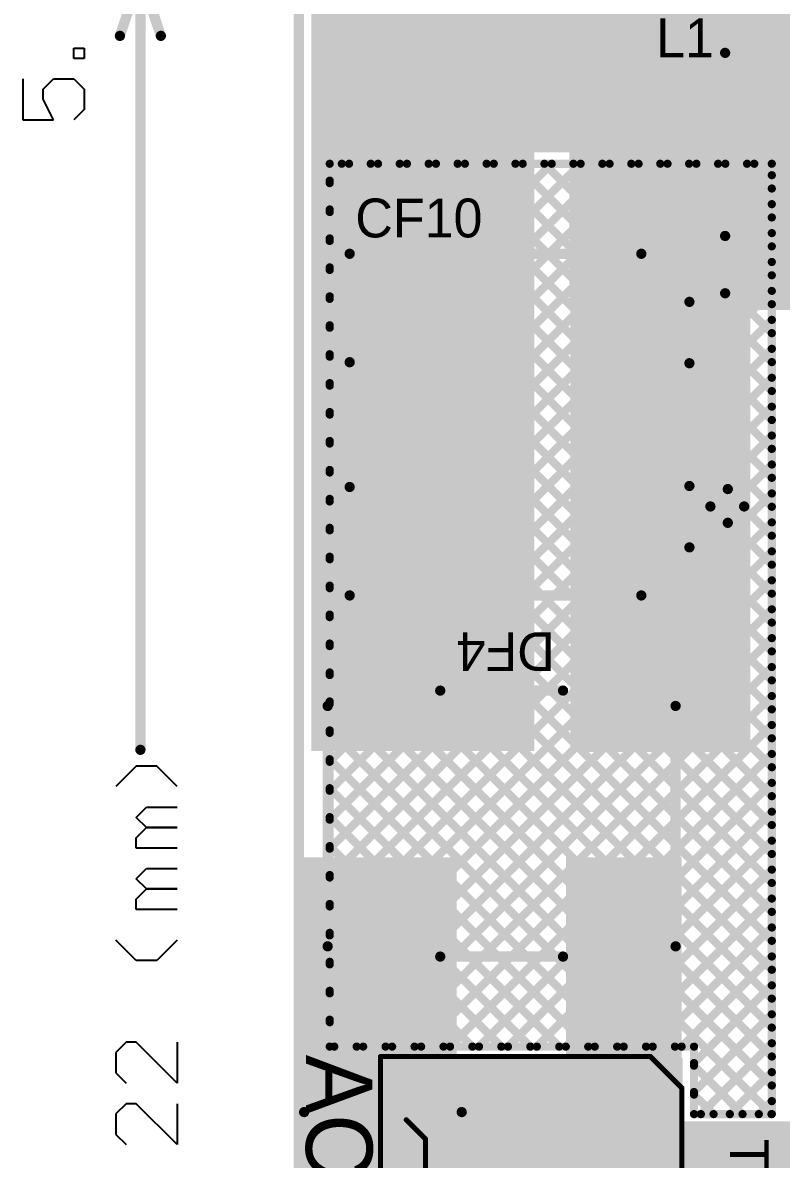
# Model space of a CAD drawing. Header units: millimetres. Extents: x 9.08 to 12.48, y 2.73 to 6.
# Drawn here: x 9.075 to 9.816, y 4.15 to 5.261 of the extents above; entities that cross this region are included whole.
import ezdxf

# ---------------------------------------------------------------- set-up
doc = ezdxf.new("R2010")
doc.units = ezdxf.units.MM
doc.header["$MEASUREMENT"] = 0
for name, color, linetype in [('BottomLayer', 5, 'Continuous'), ('BottomOverlay', 54, 'Continuous'), ('BottomPaste', 16, 'Continuous'), ('BottomSolder', 6, 'Continuous'), ('Mechanical1', 6, 'Continuous'), ('Mechanical13', 56, 'Continuous'), ('MultiLayer', 9, 'Continuous'), ('PadHoleLayer', 156, 'Continuous'), ('TopLayer', 1, 'Continuous'), ('TopOverlay', 2, 'Continuous'), ('TopPaste', 8, 'Continuous'), ('TopSolder', 216, 'Continuous'), ('ViaHoleLayer', 16, 'Continuous')]:
    doc.layers.add(name, color=color, linetype=linetype)

# ---------------------------------------------------------------- blocks, each defined once
blk = doc.blocks.new('RES_2512_B_2')
at = {"layer": 'BottomLayer'}
for points in [[(-0.1378, -0.0689), (-0.0748, -0.0689), (-0.1378, 0.0689), (-0.0748, 0.0689)], [(0.0748, -0.0689), (0.1378, -0.0689), (0.0748, 0.0689), (0.1378, 0.0689)]]:
    blk.add_solid(points, dxfattribs=at)
at = {"layer": 'BottomOverlay', "const_width": 0.01}
for points in [[(0.146, 0.077), (-0.146, 0.077)], [(-0.146, -0.077), (-0.146, 0.077)], [(0.146, -0.077), (0.146, 0.077)], [(0.146, -0.077), (-0.146, -0.077)]]:
    blk.add_lwpolyline(points, dxfattribs=at)
at = {"layer": 'BottomOverlay', "const_width": 0.005}
for points in [[(-0.1485, 0.077, 1), (-0.1435, 0.077, 1)], [(-0.1485, 0.077, 1), (-0.1435, 0.077, 1)], [(0.1435, 0.077, 1), (0.1485, 0.077, 1)], [(0.1435, 0.077, 1), (0.1485, 0.077, 1)], [(-0.1485, -0.077, 1), (-0.1435, -0.077, 1)], [(-0.1485, -0.077, 1), (-0.1435, -0.077, 1)], [(0.1435, -0.077, 1), (0.1485, -0.077, 1)], [(0.1435, -0.077, 1), (0.1485, -0.077, 1)]]:
    blk.add_lwpolyline(points, format="xyb", close=True, dxfattribs=at)
at = {"layer": 'BottomPaste'}
for points in [[(-0.1378, -0.0689), (-0.0748, -0.0689), (-0.1378, 0.0689), (-0.0748, 0.0689)], [(0.0748, -0.0689), (0.1378, -0.0689), (0.0748, 0.0689), (0.1378, 0.0689)]]:
    blk.add_solid(points, dxfattribs=at)
at = {"layer": 'BottomSolder'}
for points in [[(-0.1418, -0.0729), (-0.0708, -0.0729), (-0.1418, 0.0729), (-0.0708, 0.0729)], [(0.0708, -0.0729), (0.1418, -0.0729), (0.0708, 0.0729), (0.1418, 0.0729)]]:
    blk.add_solid(points, dxfattribs=at)
blk = doc.blocks.new('DR74_821_R_10')
at = {"layer": 'TopLayer'}
for points in [[(-0.1677, -0.0644), (-0.0685, -0.0644), (-0.1677, 0.0644), (-0.0685, 0.0644)], [(0.0685, -0.0644), (0.1677, -0.0644), (0.0685, 0.0644), (0.1677, 0.0644)]]:
    blk.add_solid(points, dxfattribs=at)
at = {"layer": 'TopOverlay', "const_width": 0.01}
for points in [[(-0.1496, 0.1496), (0, 0.1496)], [(-0.1496, 0.0854), (-0.1496, 0.1496)], [(0, 0.1496), (0.1496, 0.1496)], [(0.1496, 0.088), (0.1496, 0.1496)], [(-0.1496, -0.1496), (-0.1496, -0.0936)], [(0.1496, -0.1496), (0.1496, -0.0924)], [(-0.1496, -0.1496), (0, -0.1496)], [(0, -0.1496), (0.1496, -0.1496)]]:
    blk.add_lwpolyline(points, dxfattribs=at)
at = {"layer": 'TopOverlay', "const_width": 0.005}
for points in [[(-0.1521, 0.1496, 1), (-0.1471, 0.1496, 1)], [(-0.1521, 0.1496, 1), (-0.1471, 0.1496, 1)], [(-0.0025, 0.1496, 1), (0.0025, 0.1496, 1)], [(-0.0025, 0.1496, 1), (0.0025, 0.1496, 1)], [(0.1471, 0.1496, 1), (0.1521, 0.1496, 1)], [(0.1471, 0.1496, 1), (0.1521, 0.1496, 1)], [(-0.1521, 0.0854, 1), (-0.1471, 0.0854, 1)], [(0.1471, 0.088, 1), (0.1521, 0.088, 1)], [(-0.1521, -0.0936, 1), (-0.1471, -0.0936, 1)], [(0.1471, -0.0924, 1), (0.1521, -0.0924, 1)], [(-0.1521, -0.1496, 1), (-0.1471, -0.1496, 1)], [(-0.1521, -0.1496, 1), (-0.1471, -0.1496, 1)], [(-0.0025, -0.1496, 1), (0.0025, -0.1496, 1)], [(-0.0025, -0.1496, 1), (0.0025, -0.1496, 1)], [(0.1471, -0.1496, 1), (0.1521, -0.1496, 1)], [(0.1471, -0.1496, 1), (0.1521, -0.1496, 1)]]:
    blk.add_lwpolyline(points, format="xyb", close=True, dxfattribs=at)
at = {"layer": 'TopPaste'}
for points in [[(-0.1677, -0.0644), (-0.0685, -0.0644), (-0.1677, 0.0644), (-0.0685, 0.0644)], [(0.0685, -0.0644), (0.1677, -0.0644), (0.0685, 0.0644), (0.1677, 0.0644)]]:
    blk.add_solid(points, dxfattribs=at)
at = {"layer": 'TopSolder'}
for points in [[(-0.1717, -0.0684), (-0.0645, -0.0684), (-0.1717, 0.0684), (-0.0645, 0.0684)], [(0.0645, -0.0684), (0.1717, -0.0684), (0.0645, 0.0684), (0.1717, 0.0684)]]:
    blk.add_solid(points, dxfattribs=at)
blk = doc.blocks.new('DF04S_T_13')
at = {"layer": 'TopLayer'}
for points in [[(-0.1264, 0.1417), (-0.0783, 0.1417), (-0.1264, 0.2024), (-0.0783, 0.2024)], [(0.0783, 0.1417), (0.1264, 0.1417), (0.0783, 0.2024), (0.1264, 0.2024)], [(-0.1264, -0.2024), (-0.0783, -0.2024), (-0.1264, -0.1417), (-0.0783, -0.1417)], [(0.0783, -0.2024), (0.1264, -0.2024), (0.0783, -0.1417), (0.1264, -0.1417)]]:
    blk.add_solid(points, dxfattribs=at)
at = {"layer": 'TopOverlay'}
for points, const_width in [([(0.1662, 0.155, 1), (0.1438, 0.155, 1)], 0.0197), ([(0.1389, 0.155, 1), (0.1487, 0.155, 1)], 0.00984), ([(0.1613, 0.155, 1), (0.1711, 0.155, 1)], 0.00984), ([(-0.0625, 0.13, 1), (-0.0575, 0.13, 1)], 0.005), ([(0.0575, 0.13, 1), (0.0625, 0.13, 1)], 0.005), ([(-0.1725, 0.115, 1), (-0.1675, 0.115, 1)], 0.005), ([(0.1675, 0.115, 1), (0.1725, 0.115, 1)], 0.005), ([(-0.1725, -0.12, 1), (-0.1675, -0.12, 1)], 0.005), ([(0.1675, -0.12, 1), (0.1725, -0.12, 1)], 0.005), ([(-0.0625, -0.13, 1), (-0.0575, -0.13, 1)], 0.005), ([(0.0575, -0.13, 1), (0.0625, -0.13, 1)], 0.005)]:
    blk.add_lwpolyline(points, format="xyb", close=True, dxfattribs=dict(at, const_width=const_width))
at = {"layer": 'TopOverlay', "const_width": 0.01}
for points in [[(-0.06, 0.13), (0.06, 0.13)], [(-0.17, -0.12), (-0.17, 0.115)], [(0.17, -0.12), (0.17, 0.115)], [(-0.06, -0.13), (0.06, -0.13)]]:
    blk.add_lwpolyline(points, dxfattribs=at)
at = {"layer": 'TopPaste'}
for points in [[(-0.1264, 0.1417), (-0.0783, 0.1417), (-0.1264, 0.2024), (-0.0783, 0.2024)], [(0.0783, 0.1417), (0.1264, 0.1417), (0.0783, 0.2024), (0.1264, 0.2024)], [(-0.1264, -0.2024), (-0.0783, -0.2024), (-0.1264, -0.1417), (-0.0783, -0.1417)], [(0.0783, -0.2024), (0.1264, -0.2024), (0.0783, -0.1417), (0.1264, -0.1417)]]:
    blk.add_solid(points, dxfattribs=at)
at = {"layer": 'TopSolder'}
for points in [[(-0.1304, 0.1377), (-0.0743, 0.1377), (-0.1304, 0.2064), (-0.0743, 0.2064)], [(0.0743, 0.1377), (0.1304, 0.1377), (0.0743, 0.2064), (0.1304, 0.2064)], [(-0.1304, -0.2064), (-0.0743, -0.2064), (-0.1304, -0.1377), (-0.0743, -0.1377)], [(0.0743, -0.2064), (0.1304, -0.2064), (0.0743, -0.1377), (0.1304, -0.1377)]]:
    blk.add_solid(points, dxfattribs=at)
blk = doc.blocks.new('ULR2G4R7MNL1GS_19')
at = {"layer": 'TopLayer'}
for points in [[(-0.1969, -0.0492), (-0.0591, -0.0492), (-0.1969, 0.0492), (-0.0591, 0.0492)], [(0.0591, -0.0492), (0.1969, -0.0492), (0.0591, 0.0492), (0.1969, 0.0492)]]:
    blk.add_solid(points, dxfattribs=at)
at = {"layer": 'TopOverlay', "const_width": 0.01}
for points in [[(-0.1195, 0.167), (-0.1665, 0.12)], [(0.1655, 0.167), (-0.1195, 0.167)], [(0.1655, 0.167), (0.1655, 0.061)], [(-0.1665, 0.12), (-0.1665, 0.06)], [(-0.204, 0.096), (-0.204, 0.063)], [(-0.187, 0.08), (-0.22, 0.08)], [(-0.1665, -0.06), (-0.1665, -0.12)], [(0.1655, -0.061), (0.1655, -0.167)], [(-0.1195, -0.167), (-0.1665, -0.12)], [(0.1655, -0.167), (-0.1195, -0.167)]]:
    blk.add_lwpolyline(points, dxfattribs=at)
at = {"layer": 'TopOverlay', "const_width": 0.005}
for points in [[(-0.122, 0.167, 1), (-0.117, 0.167, 1)], [(-0.122, 0.167, 1), (-0.117, 0.167, 1)], [(0.163, 0.167, 1), (0.168, 0.167, 1)], [(0.163, 0.167, 1), (0.168, 0.167, 1)], [(-0.169, 0.12, 1), (-0.164, 0.12, 1)], [(-0.169, 0.12, 1), (-0.164, 0.12, 1)], [(-0.2065, 0.096, 1), (-0.2015, 0.096, 1)], [(-0.2225, 0.08, 1), (-0.2175, 0.08, 1)], [(-0.1895, 0.08, 1), (-0.1845, 0.08, 1)], [(-0.2065, 0.063, 1), (-0.2015, 0.063, 1)], [(-0.169, 0.06, 1), (-0.164, 0.06, 1)], [(0.163, 0.061, 1), (0.168, 0.061, 1)], [(-0.169, -0.06, 1), (-0.164, -0.06, 1)], [(0.163, -0.061, 1), (0.168, -0.061, 1)], [(-0.169, -0.12, 1), (-0.164, -0.12, 1)], [(-0.169, -0.12, 1), (-0.164, -0.12, 1)], [(-0.122, -0.167, 1), (-0.117, -0.167, 1)], [(-0.122, -0.167, 1), (-0.117, -0.167, 1)], [(0.163, -0.167, 1), (0.168, -0.167, 1)], [(0.163, -0.167, 1), (0.168, -0.167, 1)]]:
    blk.add_lwpolyline(points, format="xyb", close=True, dxfattribs=at)
at = {"layer": 'TopPaste'}
for points in [[(-0.1969, -0.0492), (-0.0591, -0.0492), (-0.1969, 0.0492), (-0.0591, 0.0492)], [(0.0591, -0.0492), (0.1969, -0.0492), (0.0591, 0.0492), (0.1969, 0.0492)]]:
    blk.add_solid(points, dxfattribs=at)
at = {"layer": 'TopSolder'}
for points in [[(-0.2009, -0.0532), (-0.0551, -0.0532), (-0.2009, 0.0532), (-0.0551, 0.0532)], [(0.0551, -0.0532), (0.2009, -0.0532), (0.0551, 0.0532), (0.2009, 0.0532)]]:
    blk.add_solid(points, dxfattribs=at)
blk = doc.blocks.new('CAP_2220_B_21')
at = {"layer": 'BottomLayer'}
for points in [[(-0.134, -0.1065), (-0.0785, -0.1065), (-0.134, 0.1065), (-0.0785, 0.1065)], [(0.0785, -0.1065), (0.134, -0.1065), (0.0785, 0.1065), (0.134, 0.1065)]]:
    blk.add_solid(points, dxfattribs=at)
at = {"layer": 'BottomOverlay', "const_width": 0.01}
for points in [[(-0.0657, 0.1033), (0.0657, 0.1033)], [(-0.0657, -0.1033), (0.0657, -0.1033)]]:
    blk.add_lwpolyline(points, dxfattribs=at)
at = {"layer": 'BottomOverlay', "const_width": 0.005}
for points in [[(-0.0682, 0.1033, 1), (-0.0632, 0.1033, 1)], [(0.0632, 0.1033, 1), (0.0682, 0.1033, 1)], [(-0.0682, -0.1033, 1), (-0.0632, -0.1033, 1)], [(0.0632, -0.1033, 1), (0.0682, -0.1033, 1)]]:
    blk.add_lwpolyline(points, format="xyb", close=True, dxfattribs=at)
at = {"layer": 'BottomPaste'}
for points in [[(-0.134, -0.1065), (-0.0785, -0.1065), (-0.134, 0.1065), (-0.0785, 0.1065)], [(0.0785, -0.1065), (0.134, -0.1065), (0.0785, 0.1065), (0.134, 0.1065)]]:
    blk.add_solid(points, dxfattribs=at)
at = {"layer": 'BottomSolder'}
for points in [[(-0.138, -0.1105), (-0.0745, -0.1105), (-0.138, 0.1105), (-0.0745, 0.1105)], [(0.0745, -0.1105), (0.138, -0.1105), (0.0745, 0.1105), (0.138, 0.1105)]]:
    blk.add_solid(points, dxfattribs=at)
blk = doc.blocks.new('T________B_____2P_36')
at = {"layer": 'BottomLayer', "const_width": 0.04}
blk.add_lwpolyline([(0.18, 0, 1), (0.22, 0, 1)], format="xyb", close=True, dxfattribs=at)
at = {"layer": 'BottomLayer'}
blk.add_solid([(-0.04, 0.04), (-0.04, -0.04), (0.04, 0.04), (0.04, -0.04)], dxfattribs=at)
at = {"layer": 'BottomSolder', "const_width": 0.044}
blk.add_lwpolyline([(0.178, 0, 1), (0.222, 0, 1)], format="xyb", close=True, dxfattribs=at)
at = {"layer": 'BottomSolder'}
blk.add_solid([(-0.044, 0.044), (-0.044, -0.044), (0.044, 0.044), (0.044, -0.044)], dxfattribs=at)
at = {"layer": 'MultiLayer', "const_width": 0.04}
blk.add_lwpolyline([(0.18, 0, 1), (0.22, 0, 1)], format="xyb", close=True, dxfattribs=at)
at = {"layer": 'MultiLayer'}
blk.add_solid([(-0.04, 0.04), (-0.04, -0.04), (0.04, 0.04), (0.04, -0.04)], dxfattribs=at)
at = {"layer": 'PadHoleLayer', "const_width": 0.0275}
for points in [[(-0.0138, 0, 1), (0.0138, 0, 1)], [(0.1862, 0, 1), (0.2137, 0, 1)]]:
    blk.add_lwpolyline(points, format="xyb", close=True, dxfattribs=at)
at = {"layer": 'TopLayer', "const_width": 0.04}
blk.add_lwpolyline([(0.18, 0, 1), (0.22, 0, 1)], format="xyb", close=True, dxfattribs=at)
at = {"layer": 'TopLayer'}
blk.add_solid([(-0.04, 0.04), (-0.04, -0.04), (0.04, 0.04), (0.04, -0.04)], dxfattribs=at)
at = {"layer": 'TopOverlay', "const_width": 0.005}
for points in [[(-0.1007, 0.1254), (0.2993, 0.1254)], [(-0.1007, 0.1254), (-0.1007, -0.1384)], [(0.2993, 0.1254), (0.2993, -0.1384)], [(-0.0366, 0.1002), (-0.0178, 0.0814)], [(0.0375, 0.1002), (0.0187, 0.0814)], [(0.1634, 0.1002), (0.1822, 0.0814)], [(0.2375, 0.1002), (0.2187, 0.0814)], [(-0.0178, 0.0814), (0.0187, 0.0814)], [(0.1822, 0.0814), (0.2187, 0.0814)], [(-0.1007, -0.1384), (-0.0699, -0.1691)], [(0.2993, -0.1384), (0.2686, -0.1691)], [(-0.0699, -0.1691), (0.2686, -0.1691)]]:
    blk.add_lwpolyline(points, dxfattribs=at)
at = {"layer": 'TopOverlay', "const_width": 0.0025}
for points in [[(-0.1019, 0.1254, 1), (-0.0994, 0.1254, 1)], [(-0.1019, 0.1254, 1), (-0.0994, 0.1254, 1)], [(0.2981, 0.1254, 1), (0.3006, 0.1254, 1)], [(0.2981, 0.1254, 1), (0.3006, 0.1254, 1)], [(-0.0379, 0.1002, 1), (-0.0354, 0.1002, 1)], [(0.0362, 0.1002, 1), (0.0387, 0.1002, 1)], [(0.1621, 0.1002, 1), (0.1646, 0.1002, 1)], [(0.2362, 0.1002, 1), (0.2387, 0.1002, 1)], [(-0.0191, 0.0814, 1), (-0.0166, 0.0814, 1)], [(-0.0191, 0.0814, 1), (-0.0166, 0.0814, 1)], [(0.0175, 0.0814, 1), (0.02, 0.0814, 1)], [(0.0175, 0.0814, 1), (0.02, 0.0814, 1)], [(0.1809, 0.0814, 1), (0.1834, 0.0814, 1)], [(0.1809, 0.0814, 1), (0.1834, 0.0814, 1)], [(0.2175, 0.0814, 1), (0.22, 0.0814, 1)], [(0.2175, 0.0814, 1), (0.22, 0.0814, 1)], [(-0.1019, -0.1384, 1), (-0.0994, -0.1384, 1)], [(-0.1019, -0.1384, 1), (-0.0994, -0.1384, 1)], [(0.2981, -0.1384, 1), (0.3006, -0.1384, 1)], [(0.2981, -0.1384, 1), (0.3006, -0.1384, 1)], [(-0.0712, -0.1691, 1), (-0.0687, -0.1691, 1)], [(-0.0712, -0.1691, 1), (-0.0687, -0.1691, 1)], [(0.2674, -0.1691, 1), (0.2699, -0.1691, 1)], [(0.2674, -0.1691, 1), (0.2699, -0.1691, 1)]]:
    blk.add_lwpolyline(points, format="xyb", close=True, dxfattribs=at)
at = {"layer": 'TopSolder', "const_width": 0.044}
blk.add_lwpolyline([(0.178, 0, 1), (0.222, 0, 1)], format="xyb", close=True, dxfattribs=at)
at = {"layer": 'TopSolder'}
blk.add_solid([(-0.044, 0.044), (-0.044, -0.044), (0.044, 0.044), (0.044, -0.044)], dxfattribs=at)

msp = doc.modelspace()

# ---------------------------------------------------------------- linework, layer by layer
at = {"layer": 'BottomLayer'}
for points, const_width in [([(9.4911, 5.226, 1), (9.5069, 5.226, 1)], 0.0157), ([(9.5281, 5.2257, 1), (9.5439, 5.2257, 1)], 0.0157), ([(9.4911, 5.19, 1), (9.5069, 5.19, 1)], 0.0157), ([(9.5281, 5.1897, 1), (9.5439, 5.1897, 1)], 0.0157), ([(9.373, 5.123, 1), (9.377, 5.123, 1)], 0.004), ([(9.373, 5.123, 1), (9.377, 5.123, 1)], 0.004), ([(9.3848, 5.123, 1), (9.3888, 5.123, 1)], 0.004), ([(9.3919, 5.123, 1), (9.3959, 5.123, 1)], 0.004), ([(9.4131, 5.123, 1), (9.4171, 5.123, 1)], 0.004), ([(9.4202, 5.123, 1), (9.4242, 5.123, 1)], 0.004), ([(9.4414, 5.123, 1), (9.4454, 5.123, 1)], 0.004), ([(9.4485, 5.123, 1), (9.4525, 5.123, 1)], 0.004), ([(9.4697, 5.123, 1), (9.4737, 5.123, 1)], 0.004), ([(9.4768, 5.123, 1), (9.4808, 5.123, 1)], 0.004), ([(9.498, 5.123, 1), (9.502, 5.123, 1)], 0.004), ([(9.5051, 5.123, 1), (9.5091, 5.123, 1)], 0.004), ([(9.5263, 5.123, 1), (9.5303, 5.123, 1)], 0.004), ([(9.5333, 5.123, 1), (9.5373, 5.123, 1)], 0.004), ([(9.5545, 5.123, 1), (9.5585, 5.123, 1)], 0.004), ([(9.5616, 5.123, 1), (9.5656, 5.123, 1)], 0.004), ([(9.5828, 5.123, 1), (9.5868, 5.123, 1)], 0.004), ([(9.5899, 5.123, 1), (9.5939, 5.123, 1)], 0.004), ([(9.6111, 5.123, 1), (9.6151, 5.123, 1)], 0.004), ([(9.6182, 5.123, 1), (9.6222, 5.123, 1)], 0.004), ([(9.6394, 5.123, 1), (9.6434, 5.123, 1)], 0.004), ([(9.6465, 5.123, 1), (9.6505, 5.123, 1)], 0.004), ([(9.6677, 5.123, 1), (9.6717, 5.123, 1)], 0.004), ([(9.6748, 5.123, 1), (9.6788, 5.123, 1)], 0.004), ([(9.696, 5.123, 1), (9.7, 5.123, 1)], 0.004), ([(9.7031, 5.123, 1), (9.7071, 5.123, 1)], 0.004), ([(9.7242, 5.123, 1), (9.7282, 5.123, 1)], 0.004), ([(9.7313, 5.123, 1), (9.7353, 5.123, 1)], 0.004), ([(9.7525, 5.123, 1), (9.7565, 5.123, 1)], 0.004), ([(9.7596, 5.123, 1), (9.7636, 5.123, 1)], 0.004), ([(9.7808, 5.123, 1), (9.7848, 5.123, 1)], 0.004), ([(9.7879, 5.123, 1), (9.7919, 5.123, 1)], 0.004), ([(9.805, 5.123, 1), (9.809, 5.123, 1)], 0.004), ([(9.805, 5.123, 1), (9.809, 5.123, 1)], 0.004), ([(9.373, 5.1065, 1), (9.377, 5.1065, 1)], 0.004), ([(9.805, 5.1118, 1), (9.809, 5.1118, 1)], 0.004), ([(9.373, 5.1041, 1), (9.377, 5.1041, 1)], 0.004), ([(9.805, 5.0988, 1), (9.809, 5.0988, 1)], 0.004), ([(9.373, 5.0783, 1), (9.377, 5.0783, 1)], 0.004), ([(9.373, 5.0758, 1), (9.377, 5.0758, 1)], 0.004), ([(9.805, 5.0835, 1), (9.809, 5.0835, 1)], 0.004), ([(9.805, 5.0705, 1), (9.809, 5.0705, 1)], 0.004), ([(9.805, 5.0552, 1), (9.809, 5.0552, 1)], 0.004), ([(9.373, 5.05, 1), (9.377, 5.05, 1)], 0.004), ([(9.373, 5.0475, 1), (9.377, 5.0475, 1)], 0.004), ([(9.805, 5.0422, 1), (9.809, 5.0422, 1)], 0.004), ([(9.373, 5.0217, 1), (9.377, 5.0217, 1)], 0.004), ([(9.373, 5.0192, 1), (9.377, 5.0192, 1)], 0.004), ([(9.805, 5.027, 1), (9.809, 5.027, 1)], 0.004), ([(9.805, 5.014, 1), (9.809, 5.014, 1)], 0.004), ([(9.805, 4.9987, 1), (9.809, 4.9987, 1)], 0.004), ([(9.373, 4.9934, 1), (9.377, 4.9934, 1)], 0.004), ([(9.373, 4.9909, 1), (9.377, 4.9909, 1)], 0.004), ([(9.805, 4.9857, 1), (9.809, 4.9857, 1)], 0.004), ([(9.373, 4.9651, 1), (9.377, 4.9651, 1)], 0.004), ([(9.373, 4.9627, 1), (9.377, 4.9627, 1)], 0.004), ([(9.805, 4.9704, 1), (9.809, 4.9704, 1)], 0.004), ([(9.805, 4.9574, 1), (9.809, 4.9574, 1)], 0.004), ([(9.805, 4.9421, 1), (9.809, 4.9421, 1)], 0.004), ([(9.373, 4.9368, 1), (9.377, 4.9368, 1)], 0.004), ([(9.373, 4.9344, 1), (9.377, 4.9344, 1)], 0.004), ([(9.805, 4.9291, 1), (9.809, 4.9291, 1)], 0.004), ([(9.373, 4.9086, 1), (9.377, 4.9086, 1)], 0.004), ([(9.805, 4.9138, 1), (9.809, 4.9138, 1)], 0.004), ([(9.373, 4.9061, 1), (9.377, 4.9061, 1)], 0.004), ([(9.805, 4.9008, 1), (9.809, 4.9008, 1)], 0.004), ([(9.805, 4.8855, 1), (9.809, 4.8855, 1)], 0.004), ([(9.373, 4.8803, 1), (9.377, 4.8803, 1)], 0.004), ([(9.373, 4.8778, 1), (9.377, 4.8778, 1)], 0.004), ([(9.805, 4.8725, 1), (9.809, 4.8725, 1)], 0.004), ([(9.373, 4.852, 1), (9.377, 4.852, 1)], 0.004), ([(9.805, 4.8573, 1), (9.809, 4.8573, 1)], 0.004), ([(9.373, 4.8495, 1), (9.377, 4.8495, 1)], 0.004), ([(9.805, 4.8443, 1), (9.809, 4.8443, 1)], 0.004), ([(9.805, 4.829, 1), (9.809, 4.829, 1)], 0.004), ([(9.373, 4.8237, 1), (9.377, 4.8237, 1)], 0.004), ([(9.373, 4.8212, 1), (9.377, 4.8212, 1)], 0.004), ([(9.805, 4.816, 1), (9.809, 4.816, 1)], 0.004), ([(9.805, 4.8007, 1), (9.809, 4.8007, 1)], 0.004), ([(9.373, 4.7954, 1), (9.377, 4.7954, 1)], 0.004), ([(9.373, 4.7929, 1), (9.377, 4.7929, 1)], 0.004), ([(9.805, 4.7877, 1), (9.809, 4.7877, 1)], 0.004), ([(9.373, 4.7671, 1), (9.377, 4.7671, 1)], 0.004), ([(9.373, 4.7647, 1), (9.377, 4.7647, 1)], 0.004), ([(9.805, 4.7724, 1), (9.809, 4.7724, 1)], 0.004), ([(9.805, 4.7594, 1), (9.809, 4.7594, 1)], 0.004), ([(9.805, 4.7441, 1), (9.809, 4.7441, 1)], 0.004), ([(9.373, 4.7389, 1), (9.377, 4.7389, 1)], 0.004), ([(9.373, 4.7364, 1), (9.377, 4.7364, 1)], 0.004), ([(9.805, 4.7311, 1), (9.809, 4.7311, 1)], 0.004), ([(9.373, 4.7106, 1), (9.377, 4.7106, 1)], 0.004), ([(9.373, 4.7081, 1), (9.377, 4.7081, 1)], 0.004), ([(9.805, 4.7158, 1), (9.809, 4.7158, 1)], 0.004), ([(9.805, 4.7028, 1), (9.809, 4.7028, 1)], 0.004), ([(9.805, 4.6875, 1), (9.809, 4.6875, 1)], 0.004), ([(9.373, 4.6823, 1), (9.377, 4.6823, 1)], 0.004), ([(9.373, 4.6798, 1), (9.377, 4.6798, 1)], 0.004), ([(9.805, 4.6745, 1), (9.809, 4.6745, 1)], 0.004), ([(9.373, 4.654, 1), (9.377, 4.654, 1)], 0.004), ([(9.373, 4.6515, 1), (9.377, 4.6515, 1)], 0.004), ([(9.805, 4.6593, 1), (9.809, 4.6593, 1)], 0.004), ([(9.805, 4.6463, 1), (9.809, 4.6463, 1)], 0.004), ([(9.805, 4.631, 1), (9.809, 4.631, 1)], 0.004), ([(9.373, 4.6257, 1), (9.377, 4.6257, 1)], 0.004), ([(9.373, 4.6232, 1), (9.377, 4.6232, 1)], 0.004), ([(9.805, 4.618, 1), (9.809, 4.618, 1)], 0.004), ([(9.373, 4.5974, 1), (9.377, 4.5974, 1)], 0.004), ([(9.805, 4.6027, 1), (9.809, 4.6027, 1)], 0.004), ([(9.373, 4.595, 1), (9.377, 4.595, 1)], 0.004), ([(9.805, 4.5897, 1), (9.809, 4.5897, 1)], 0.004), ([(9.805, 4.5744, 1), (9.809, 4.5744, 1)], 0.004), ([(9.373, 4.5691, 1), (9.377, 4.5691, 1)], 0.004), ([(9.373, 4.5667, 1), (9.377, 4.5667, 1)], 0.004), ([(9.805, 4.5614, 1), (9.809, 4.5614, 1)], 0.004), ([(9.373, 4.5409, 1), (9.377, 4.5409, 1)], 0.004), ([(9.805, 4.5461, 1), (9.809, 4.5461, 1)], 0.004), ([(9.373, 4.5384, 1), (9.377, 4.5384, 1)], 0.004), ([(9.805, 4.5331, 1), (9.809, 4.5331, 1)], 0.004), ([(9.805, 4.5178, 1), (9.809, 4.5178, 1)], 0.004), ([(9.373, 4.5126, 1), (9.377, 4.5126, 1)], 0.004), ([(9.373, 4.5101, 1), (9.377, 4.5101, 1)], 0.004), ([(9.805, 4.5048, 1), (9.809, 4.5048, 1)], 0.004), ([(9.805, 4.4896, 1), (9.809, 4.4896, 1)], 0.004), ([(9.373, 4.4843, 1), (9.377, 4.4843, 1)], 0.004), ([(9.373, 4.4818, 1), (9.377, 4.4818, 1)], 0.004), ([(9.805, 4.4766, 1), (9.809, 4.4766, 1)], 0.004), ([(9.373, 4.456, 1), (9.377, 4.456, 1)], 0.004), ([(9.373, 4.4535, 1), (9.377, 4.4535, 1)], 0.004), ([(9.805, 4.4613, 1), (9.809, 4.4613, 1)], 0.004), ([(9.805, 4.4483, 1), (9.809, 4.4483, 1)], 0.004), ([(9.805, 4.433, 1), (9.809, 4.433, 1)], 0.004), ([(9.373, 4.4277, 1), (9.377, 4.4277, 1)], 0.004), ([(9.373, 4.4253, 1), (9.377, 4.4253, 1)], 0.004), ([(9.805, 4.42, 1), (9.809, 4.42, 1)], 0.004), ([(9.373, 4.3994, 1), (9.377, 4.3994, 1)], 0.004), ([(9.373, 4.397, 1), (9.377, 4.397, 1)], 0.004), ([(9.805, 4.4047, 1), (9.809, 4.4047, 1)], 0.004), ([(9.805, 4.3917, 1), (9.809, 4.3917, 1)], 0.004), ([(9.805, 4.3764, 1), (9.809, 4.3764, 1)], 0.004), ([(9.373, 4.3712, 1), (9.377, 4.3712, 1)], 0.004), ([(9.373, 4.3687, 1), (9.377, 4.3687, 1)], 0.004), ([(9.805, 4.3634, 1), (9.809, 4.3634, 1)], 0.004), ([(9.373, 4.3429, 1), (9.377, 4.3429, 1)], 0.004), ([(9.373, 4.3404, 1), (9.377, 4.3404, 1)], 0.004), ([(9.805, 4.3481, 1), (9.809, 4.3481, 1)], 0.004), ([(9.805, 4.3351, 1), (9.809, 4.3351, 1)], 0.004), ([(9.805, 4.3199, 1), (9.809, 4.3199, 1)], 0.004), ([(9.373, 4.3146, 1), (9.377, 4.3146, 1)], 0.004), ([(9.373, 4.3121, 1), (9.377, 4.3121, 1)], 0.004), ([(9.805, 4.3069, 1), (9.809, 4.3069, 1)], 0.004), ([(9.373, 4.2863, 1), (9.377, 4.2863, 1)], 0.004), ([(9.805, 4.2916, 1), (9.809, 4.2916, 1)], 0.004), ([(9.373, 4.2838, 1), (9.377, 4.2838, 1)], 0.004), ([(9.805, 4.2786, 1), (9.809, 4.2786, 1)], 0.004), ([(9.805, 4.2633, 1), (9.809, 4.2633, 1)], 0.004), ([(9.373, 4.26, 1), (9.377, 4.26, 1)], 0.004), ([(9.373, 4.26, 1), (9.377, 4.26, 1)], 0.004), ([(9.3775, 4.26, 1), (9.3815, 4.26, 1)], 0.004), ([(9.3993, 4.26, 1), (9.4033, 4.26, 1)], 0.004), ([(9.4057, 4.26, 1), (9.4097, 4.26, 1)], 0.004), ([(9.4276, 4.26, 1), (9.4316, 4.26, 1)], 0.004), ([(9.434, 4.26, 1), (9.438, 4.26, 1)], 0.004), ([(9.4559, 4.26, 1), (9.4599, 4.26, 1)], 0.004), ([(9.4623, 4.26, 1), (9.4663, 4.26, 1)], 0.004), ([(9.4842, 4.26, 1), (9.4882, 4.26, 1)], 0.004), ([(9.4906, 4.26, 1), (9.4946, 4.26, 1)], 0.004), ([(9.5124, 4.26, 1), (9.5164, 4.26, 1)], 0.004), ([(9.5189, 4.26, 1), (9.5229, 4.26, 1)], 0.004), ([(9.5407, 4.26, 1), (9.5447, 4.26, 1)], 0.004), ([(9.5472, 4.26, 1), (9.5512, 4.26, 1)], 0.004), ([(9.569, 4.26, 1), (9.573, 4.26, 1)], 0.004), ([(9.5754, 4.26, 1), (9.5794, 4.26, 1)], 0.004), ([(9.5973, 4.26, 1), (9.6013, 4.26, 1)], 0.004), ([(9.6037, 4.26, 1), (9.6077, 4.26, 1)], 0.004), ([(9.6256, 4.26, 1), (9.6296, 4.26, 1)], 0.004), ([(9.632, 4.26, 1), (9.636, 4.26, 1)], 0.004), ([(9.6539, 4.26, 1), (9.6579, 4.26, 1)], 0.004), ([(9.6603, 4.26, 1), (9.6643, 4.26, 1)], 0.004), ([(9.6821, 4.26, 1), (9.6861, 4.26, 1)], 0.004), ([(9.6886, 4.26, 1), (9.6926, 4.26, 1)], 0.004), ([(9.7104, 4.26, 1), (9.7144, 4.26, 1)], 0.004), ([(9.7169, 4.26, 1), (9.7209, 4.26, 1)], 0.004), ([(9.729, 4.26, 1), (9.733, 4.26, 1)], 0.004), ([(9.729, 4.26, 1), (9.733, 4.26, 1)], 0.004), ([(9.729, 4.2439, 1), (9.733, 4.2439, 1)], 0.004), ([(9.729, 4.2414, 1), (9.733, 4.2414, 1)], 0.004), ([(9.805, 4.2503, 1), (9.809, 4.2503, 1)], 0.004), ([(9.805, 4.235, 1), (9.809, 4.235, 1)], 0.004), ([(9.805, 4.222, 1), (9.809, 4.222, 1)], 0.004), ([(9.729, 4.2156, 1), (9.733, 4.2156, 1)], 0.004), ([(9.729, 4.2131, 1), (9.733, 4.2131, 1)], 0.004), ([(9.805, 4.2067, 1), (9.809, 4.2067, 1)], 0.004), ([(9.729, 4.194, 1), (9.733, 4.194, 1)], 0.004), ([(9.729, 4.194, 1), (9.733, 4.194, 1)], 0.004), ([(9.7357, 4.194, 1), (9.7397, 4.194, 1)], 0.004), ([(9.7481, 4.194, 1), (9.7521, 4.194, 1)], 0.004), ([(9.764, 4.194, 1), (9.768, 4.194, 1)], 0.004), ([(9.7764, 4.194, 1), (9.7804, 4.194, 1)], 0.004), ([(9.7923, 4.194, 1), (9.7963, 4.194, 1)], 0.004), ([(9.8047, 4.194, 1), (9.8087, 4.194, 1)], 0.004), ([(9.805, 4.194, 1), (9.809, 4.194, 1)], 0.004), ([(9.805, 4.194, 1), (9.809, 4.194, 1)], 0.004)]:
    msp.add_lwpolyline(points, format="xyb", close=True, dxfattribs=dict(at, const_width=const_width))
at = {"layer": 'BottomLayer', "const_width": 0.008}
for points in [[(9.375, 4.8495), (9.6485, 5.123)], [(9.375, 4.8212), (9.6768, 5.123)], [(9.375, 4.9061), (9.5919, 5.123)], [(9.375, 4.8778), (9.6202, 5.123)], [(9.375, 4.7647), (9.7333, 5.123)], [(9.375, 4.7929), (9.7051, 5.123)], [(9.375, 5.0475), (9.4505, 5.123)], [(9.375, 5.0192), (9.4788, 5.123)], [(9.375, 5.1041), (9.3939, 5.123)], [(9.375, 5.0758), (9.4222, 5.123)], [(9.375, 4.9627), (9.5353, 5.123)], [(9.375, 4.9344), (9.5636, 5.123)], [(9.375, 4.9909), (9.5071, 5.123)], [(9.375, 5.123), (9.807, 5.123)], [(9.375, 4.7364), (9.7616, 5.123)], [(9.375, 4.7081), (9.7899, 5.123)], [(9.375, 4.26), (9.375, 5.123)], [(9.3868, 5.123), (9.807, 4.7028)], [(9.4151, 5.123), (9.807, 4.7311)], [(9.4434, 5.123), (9.807, 4.7594)], [(9.4717, 5.123), (9.807, 4.7877)], [(9.5, 5.123), (9.807, 4.816)], [(9.5283, 5.123), (9.807, 4.8443)], [(9.5565, 5.123), (9.807, 4.8725)], [(9.5848, 5.123), (9.807, 4.9008)], [(9.6131, 5.123), (9.807, 4.9291)], [(9.6414, 5.123), (9.807, 4.9574)], [(9.6697, 5.123), (9.807, 4.9857)], [(9.698, 5.123), (9.807, 5.014)], [(9.7262, 5.123), (9.807, 5.0422)], [(9.7545, 5.123), (9.807, 5.0705)], [(9.7828, 5.123), (9.807, 5.0988)], [(9.807, 4.194), (9.807, 5.123)], [(9.375, 4.6798), (9.807, 5.1118)], [(9.375, 5.1065), (9.807, 4.6745)], [(9.375, 4.6515), (9.807, 5.0835)], [(9.375, 5.0783), (9.807, 4.6463)], [(9.375, 4.6232), (9.807, 5.0552)], [(9.375, 5.05), (9.807, 4.618)], [(9.375, 4.595), (9.807, 5.027)], [(9.375, 5.0217), (9.807, 4.5897)], [(9.375, 4.5667), (9.807, 4.9987)], [(9.375, 4.9934), (9.807, 4.5614)], [(9.375, 4.5384), (9.807, 4.9704)], [(9.375, 4.9651), (9.807, 4.5331)], [(9.375, 4.5101), (9.807, 4.9421)], [(9.375, 4.9368), (9.807, 4.5048)], [(9.375, 4.4818), (9.807, 4.9138)], [(9.375, 4.9086), (9.807, 4.4766)], [(9.375, 4.4535), (9.807, 4.8855)], [(9.375, 4.8803), (9.807, 4.4483)], [(9.375, 4.4253), (9.807, 4.8573)], [(9.375, 4.852), (9.807, 4.42)], [(9.375, 4.397), (9.807, 4.829)], [(9.375, 4.8237), (9.807, 4.3917)], [(9.375, 4.3687), (9.807, 4.8007)], [(9.375, 4.7954), (9.807, 4.3634)], [(9.375, 4.3404), (9.807, 4.7724)], [(9.375, 4.7671), (9.807, 4.3351)], [(9.375, 4.3121), (9.807, 4.7441)], [(9.375, 4.7389), (9.807, 4.3069)], [(9.375, 4.2838), (9.807, 4.7158)], [(9.375, 4.7106), (9.807, 4.2786)], [(9.3795, 4.26), (9.807, 4.6875)], [(9.375, 4.6823), (9.807, 4.2503)], [(9.375, 4.654), (9.807, 4.222)], [(9.4077, 4.26), (9.807, 4.6593)], [(9.436, 4.26), (9.807, 4.631)], [(9.375, 4.6257), (9.8067, 4.194)], [(9.375, 4.5974), (9.7124, 4.26)], [(9.4643, 4.26), (9.807, 4.6027)], [(9.4926, 4.26), (9.807, 4.5744)], [(9.375, 4.5691), (9.6841, 4.26)], [(9.375, 4.5409), (9.6559, 4.26)], [(9.5209, 4.26), (9.807, 4.5461)], [(9.5492, 4.26), (9.807, 4.5178)], [(9.375, 4.5126), (9.6276, 4.26)], [(9.5774, 4.26), (9.807, 4.4896)], [(9.375, 4.4843), (9.5993, 4.26)], [(9.375, 4.456), (9.571, 4.26)], [(9.6057, 4.26), (9.807, 4.4613)], [(9.634, 4.26), (9.807, 4.433)], [(9.375, 4.4277), (9.5427, 4.26)], [(9.375, 4.3994), (9.5144, 4.26)], [(9.6623, 4.26), (9.807, 4.4047)], [(9.6906, 4.26), (9.807, 4.3764)], [(9.375, 4.3712), (9.4862, 4.26)], [(9.375, 4.3429), (9.4579, 4.26)], [(9.7189, 4.26), (9.807, 4.3481)], [(9.731, 4.2439), (9.807, 4.3199)], [(9.375, 4.3146), (9.4296, 4.26)], [(9.375, 4.2863), (9.4013, 4.26)], [(9.731, 4.2156), (9.807, 4.2916)], [(9.7377, 4.194), (9.807, 4.2633)], [(9.375, 4.26), (9.731, 4.26)], [(9.731, 4.194), (9.731, 4.26)], [(9.731, 4.2414), (9.7784, 4.194)], [(9.766, 4.194), (9.807, 4.235)], [(9.731, 4.2131), (9.7501, 4.194)], [(9.7943, 4.194), (9.807, 4.2067)], [(9.731, 4.194), (9.807, 4.194)]]:
    msp.add_lwpolyline(points, dxfattribs=at)
at = {"layer": 'BottomLayer'}
for points in [[(9.358, 5.134), (10.376, 5.134), (9.358, 5.294), (10.376, 5.294)], [(9.346, 4.102), (9.72, 4.102), (9.346, 4.249), (9.72, 4.249)]]:
    msp.add_solid(points, dxfattribs=at)
at = {"layer": 'BottomSolder', "const_width": 0.0119}
for points in [[(9.4931, 5.226, 1), (9.5049, 5.226, 1)], [(9.5301, 5.2257, 1), (9.5419, 5.2257, 1)], [(9.4931, 5.19, 1), (9.5049, 5.19, 1)], [(9.5301, 5.1897, 1), (9.5419, 5.1897, 1)]]:
    msp.add_lwpolyline(points, format="xyb", close=True, dxfattribs=at)
at = {"layer": 'Mechanical1'}
for p, q in [((9.125, 5.226), (9.125, 5.236)), ((9.125, 5.236), (9.135, 5.236)), ((9.135, 5.236), (9.135, 5.226)), ((9.135, 5.226), (9.125, 5.226)), ((9.075, 5.206), (9.075, 5.166)), ((9.095, 5.196), (9.105, 5.206)), ((9.105, 5.206), (9.125, 5.206)), ((9.125, 5.206), (9.135, 5.196)), ((9.095, 5.186), (9.095, 5.196)), ((9.135, 5.196), (9.135, 5.176)), ((9.105, 5.166), (9.095, 5.186)), ((9.135, 5.176), (9.125, 5.166)), ((9.075, 5.166), (9.105, 5.166)), ((9.186, 4.5341), (9.166, 4.5141)), ((9.206, 4.5341), (9.186, 4.5341)), ((9.226, 4.5141), (9.206, 4.5341)), ((9.186, 4.4841), (9.196, 4.4941)), ((9.196, 4.4941), (9.226, 4.4941)), ((9.196, 4.4741), (9.186, 4.4841)), ((9.186, 4.4641), (9.196, 4.4741)), ((9.196, 4.4741), (9.226, 4.4741)), ((9.226, 4.4741), (9.196, 4.4741)), ((9.186, 4.4541), (9.186, 4.4641)), ((9.226, 4.4541), (9.186, 4.4541)), ((9.186, 4.4241), (9.196, 4.4341)), ((9.196, 4.4341), (9.226, 4.4341)), ((9.196, 4.4141), (9.186, 4.4241)), ((9.186, 4.4041), (9.196, 4.4141)), ((9.196, 4.4141), (9.226, 4.4141)), ((9.226, 4.4141), (9.196, 4.4141)), ((9.186, 4.3941), (9.186, 4.4041)), ((9.226, 4.3941), (9.186, 4.3941)), ((9.186, 4.3441), (9.166, 4.3641)), ((9.226, 4.3641), (9.206, 4.3441)), ((9.206, 4.3441), (9.186, 4.3441)), ((9.176, 4.2642), (9.166, 4.2542)), ((9.186, 4.2642), (9.176, 4.2642)), ((9.226, 4.2242), (9.186, 4.2642)), ((9.226, 4.2642), (9.226, 4.2242)), ((9.166, 4.2542), (9.166, 4.2342)), ((9.166, 4.2342), (9.176, 4.2242)), ((9.176, 4.2042), (9.166, 4.1942)), ((9.186, 4.2042), (9.176, 4.2042)), ((9.226, 4.1642), (9.186, 4.2042)), ((9.226, 4.2042), (9.226, 4.1642)), ((9.166, 4.1942), (9.166, 4.1742)), ((9.166, 4.1742), (9.176, 4.1642))]:
    msp.add_line(p, q, dxfattribs=at)
at = {"layer": 'Mechanical1', "const_width": 0.01}
for points in [[(9.17, 5.248), (9.19, 5.308)], [(9.19, 5.308), (9.21, 5.248)], [(9.19, 4.5501), (9.19, 5.308)]]:
    msp.add_lwpolyline(points, dxfattribs=at)
at = {"layer": 'Mechanical1', "const_width": 0.005}
for points in [[(9.1675, 5.248, 1), (9.1725, 5.248, 1)], [(9.2075, 5.248, 1), (9.2125, 5.248, 1)], [(9.1875, 4.5501, 1), (9.1925, 4.5501, 1)]]:
    msp.add_lwpolyline(points, format="xyb", close=True, dxfattribs=at)
at = {"layer": 'Mechanical13', "const_width": 0.01}
msp.add_lwpolyline([(9.3448, 3.2523), (9.3448, 5.308)], dxfattribs=at)
at = {"layer": 'MultiLayer', "const_width": 0.0157}
for points in [[(9.4911, 5.226, 1), (9.5069, 5.226, 1)], [(9.5281, 5.2257, 1), (9.5439, 5.2257, 1)], [(9.4911, 5.19, 1), (9.5069, 5.19, 1)], [(9.5281, 5.1897, 1), (9.5439, 5.1897, 1)]]:
    msp.add_lwpolyline(points, format="xyb", close=True, dxfattribs=at)
at = {"layer": 'TopLayer', "const_width": 0.0157}
for points in [[(9.4911, 5.226, 1), (9.5069, 5.226, 1)], [(9.5281, 5.2257, 1), (9.5439, 5.2257, 1)], [(9.4911, 5.19, 1), (9.5069, 5.19, 1)], [(9.5281, 5.1897, 1), (9.5439, 5.1897, 1)]]:
    msp.add_lwpolyline(points, format="xyb", close=True, dxfattribs=at)
at = {"layer": 'TopLayer'}
for points in [[(9.357, 4.549), (9.575, 4.549), (9.357, 5.295), (9.575, 5.295)], [(9.609, 4.98), (9.876, 4.98), (9.609, 5.295), (9.876, 5.295)], [(9.61, 4.548), (9.786, 4.548), (9.61, 4.994), (9.786, 4.994)], [(9.35, 3.803), (9.499, 3.803), (9.35, 4.445), (9.499, 4.445)], [(9.606, 3.805), (9.719, 3.805), (9.606, 4.445), (9.719, 4.445)], [(9.91, 3.942), (9.91, 4.187), (9.745, 3.942), (9.745, 4.187)]]:
    msp.add_solid(points, dxfattribs=at)
at = {"layer": 'TopSolder', "const_width": 0.0119}
for points in [[(9.4931, 5.226, 1), (9.5049, 5.226, 1)], [(9.5301, 5.2257, 1), (9.5419, 5.2257, 1)], [(9.4931, 5.19, 1), (9.5049, 5.19, 1)], [(9.5301, 5.1897, 1), (9.5419, 5.1897, 1)]]:
    msp.add_lwpolyline(points, format="xyb", close=True, dxfattribs=at)
at = {"layer": 'ViaHoleLayer', "const_width": 0.00787}
for points in [[(9.4951, 5.226, 1), (9.5029, 5.226, 1)], [(9.5321, 5.2257, 1), (9.5399, 5.2257, 1)], [(9.4951, 5.19, 1), (9.5029, 5.19, 1)], [(9.5321, 5.1897, 1), (9.5399, 5.1897, 1)]]:
    msp.add_lwpolyline(points, format="xyb", close=True, dxfattribs=at)

# ---------------------------------------------------------------- block references
for name, p, rotation in [('DR74_821_R_10', (9.911, 5.146), 360), ('ULR2G4R7MNL1GS_19', (9.56, 4.868), 180), ('DF04S_T_13', (9.543, 4.478), 360), ('T________B_____2P_36', (9.55, 3.951), 90), ('RES_2512_B_2', (9.427, 4.05), 270), ('CAP_2220_B_21', (9.704, 4.049), 90)]:
    msp.add_blockref(name, p, dxfattribs=dict(rotation=rotation))

# ---------------------------------------------------------------- texts
at = {"layer": 'TopOverlay'}
for s, p in [('L1', (9.694, 5.227)), ('CF10', (9.4, 5.051))]:
    msp.add_text(s, height=0.038, dxfattribs=at).set_placement(p)
for s, height, rotation, p in [('DF4', 0.038, 180, (9.595, 4.665)), ('AC INPUT', 0.065, 270, (9.3518, 4.252)), ('TR1', 0.038, 270, (9.766, 4.17))]:
    msp.add_text(s, height=height, rotation=rotation, dxfattribs=at).set_placement(p)

doc.saveas('drawing.dxf')
